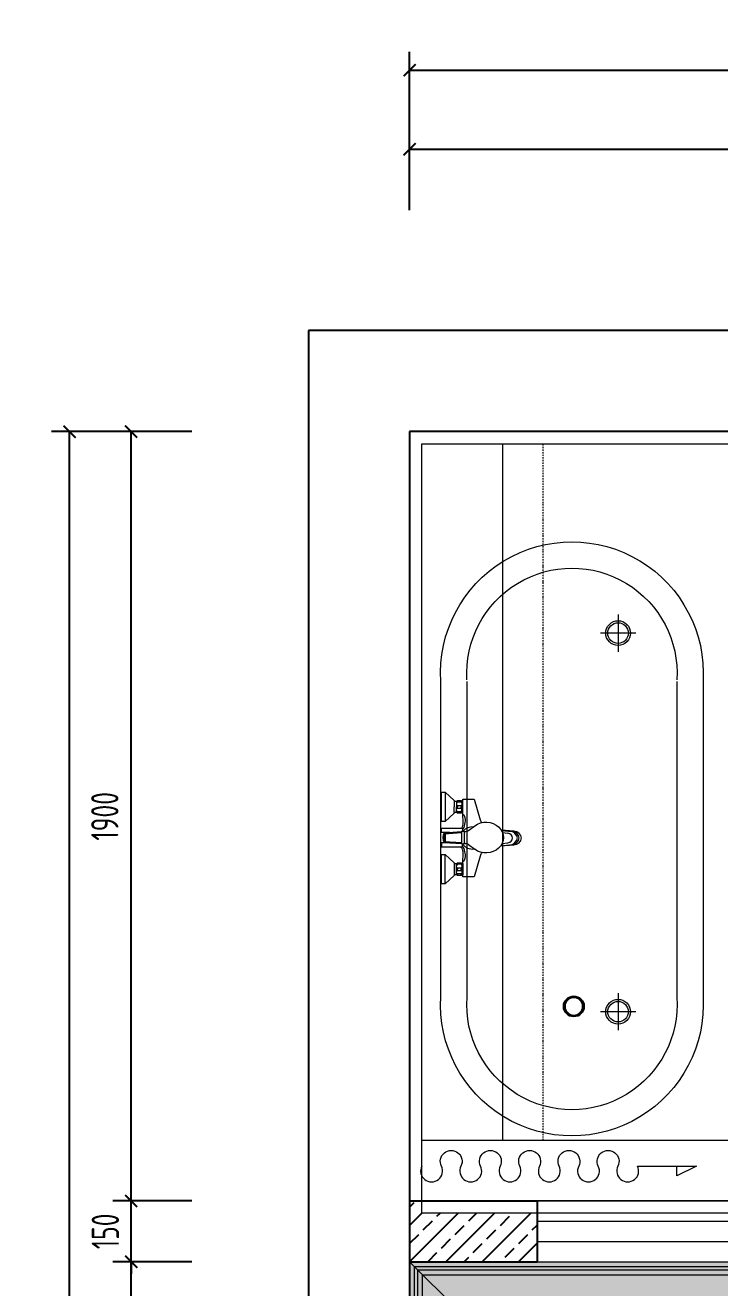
# Model space of a CAD drawing. Header units: millimetres. Extents: x 3162 to 221128, y -144913 to 11496.
# Drawn here: x 14645 to 16361, y -136544 to -133426 of the extents above; entities that cross this region are included whole.
import ezdxf

# ---------------------------------------------------------------- set-up
doc = ezdxf.new("R2010")
doc.units = ezdxf.units.MM
doc.header["$LTSCALE"] = 10
for name, pattern in [('CENTER', [50.8, 31.75, -6.35, 6.35, -6.35]), ('DASHDOT2', [12.7, 6.35, -3.175, 0, -3.175]), ('HIDDEN', [9.525, 6.35, -3.175])]:
    doc.linetypes.add(name, pattern=pattern)
doc.layers.get('Defpoints').update_dxf_attribs({"color": 250})
for name, color, linetype, lineweight in [('FC-Dimensions', 44, 'Continuous', 0), ('FC-Material【地坪分割线】', 138, 'Continuous', 0), ('FF-Complete【墙体完成线】', 6, 'Continuous', 0), ('FF-Curtain【平面窗帘】', 32, 'Continuous', 0), ('FF-FIXT【洁具】', 31, 'Continuous', 0), ('FF-Win【窗】', 132, 'Continuous', 0), ('RC-Lamplight【灯带】', 205, 'DASHDOT2', 0), ('RC-Lamps【天花灯具】', 2, 'Continuous', 0), ('RC-Modelling【天花造型】', 30, 'Continuous', 0)]:
    doc.layers.add(name, color=color, linetype=linetype, lineweight=lineweight)
for name, color, linetype in [('SYMBOL【符号】', 136, 'Continuous'), ('WALL', 7, 'Continuous'), ('WALL_NEW【新建墙体】', 4, 'Continuous')]:
    doc.layers.add(name, color=color, linetype=linetype)
doc.styles.add('尺寸标注', font='ARCHS.SHX', dxfattribs={"width": 0.8})
doc.dimstyles.new('海龙1：30', dxfattribs={"dimscale": 30, "dimtxt": 2.25, "dimasz": 1, "dimexe": 1.5, "dimexo": 1, "dimgap": 1, "dimtad": 1, "dimdec": 0, "dimrnd": 5, "dimdsep": 46, "dimtxsty": '尺寸标注', "dimblk": 'ARCHTICK', "dimblk1": 'ARCHTICK', "dimblk2": 'ARCHTICK', "dimcen": 1, "dimclrd": 44, "dimclre": 44, "dimclrt": 2, "dimadec": 0, "dimazin": 0, "dimtfac": 1, "dimtdec": 0, "dimtix": 1, "dimtmove": 2, "dimatfit": 3, "dimldrblk": 'hl_arrow2', "dimfxl": 5, "dimfxlon": 1, "dimarcsym": 0})

# ---------------------------------------------------------------- blocks, each defined once
blk = doc.blocks.new('卫_成品浴缸03')
for p, q in [((-324, 1122.3), (-324, 344.7)), ((324, 344.7), (324, 1122.3))]:
    blk.add_line(p, q)
at = {"color": 8}
for p, q in [((-259.2, 1122.3), (-259.2, 342.5)), ((259.2, 342.5), (259.2, 1122.3)), ((313.4, 848.6), (290.9, 828.6)), ((322.4, 848.6), (313.4, 848.6)), ((313.4, 848.6), (313.4, 776.7)), ((322.4, 776.7), (322.4, 848.6)), ((241.4, 831.6), (226.7, 780.7)), ((269.5, 831.6), (241.4, 831.6)), ((269.5, 826.6), (269.5, 831.6)), ((271.7, 826.6), (269.5, 826.6)), ((269.5, 798.7), (269.5, 826.6)), ((274, 828.6), (271.7, 826.6)), ((271.7, 826.6), (271.7, 812.7)), ((274, 824.6), (271.7, 822.6)), ((274, 815.7), (271.7, 817.7)), ((271.7, 798.7), (271.7, 812.7)), ((283, 828.6), (274, 828.6)), ((274, 828.6), (274, 824.6)), ((274, 824.6), (283, 824.6)), ((274, 815.7), (274, 812.7)), ((283, 815.7), (274, 815.7)), ((274, 809.7), (274, 812.7)), ((285.2, 826.6), (283, 828.6)), ((283, 824.6), (283, 828.6)), ((283, 824.6), (285.2, 821.6)), ((285.2, 817.7), (283, 815.7)), ((283, 815.7), (283, 812.7)), ((283, 809.7), (283, 812.7)), ((290.9, 826.6), (285.2, 826.6)), ((285.2, 826.6), (285.2, 812.7)), ((285.2, 798.7), (285.2, 812.7)), ((290.9, 828.6), (290.9, 826.6)), ((290.9, 826.6), (290.9, 812.7)), ((290.9, 798.7), (290.9, 812.7)), ((269.5, 787.7), (269.5, 798.7)), ((269.5, 798.7), (271.7, 798.7)), ((274, 809.7), (271.7, 807.7)), ((274, 800.7), (271.7, 802.7)), ((271.7, 798.7), (274, 796.7)), ((283, 809.7), (274, 809.7)), ((274, 796.7), (274, 800.7)), ((274, 800.7), (283, 800.7)), ((274, 796.7), (283, 796.7)), ((285.2, 807.7), (283, 809.7)), ((283, 800.7), (285.2, 803.7)), ((283, 800.7), (283, 796.7)), ((283, 796.7), (285.2, 798.7)), ((285.2, 798.7), (290.9, 798.7)), ((290.9, 798.7), (290.9, 796.7)), ((290.9, 796.7), (313.4, 776.7)), ((143.5, 752.7), (174.9, 755.4)), ((174.4, 754.6), (148, 751.7)), ((171.8, 749.4), (158.1, 747.7)), ((255.4, 753.9), (239.9, 765.6)), ((266.1, 751.7), (262, 751.7)), ((266.1, 751.7), (266.1, 721.8)), ((322.4, 759.7), (270.6, 759.7)), ((270.6, 759.7), (270.6, 752.6)), ((315.5, 746.2), (272.8, 749.2)), ((315.6, 748.7), (272.9, 751.7)), ((272.9, 751.7), (272.9, 721.8)), ((301.4, 749.7), (322.4, 749.7)), ((313.4, 776.7), (322.4, 776.7)), ((313.4, 748.7), (313.4, 724.6)), ((315.6, 748.7), (315.6, 724.8)), ((322.4, 749.7), (322.4, 759.7)), ((176.3, 716), (143.5, 718.8)), ((175.8, 716.8), (148, 719.8)), ((172.7, 722), (158.1, 723.8)), ((255.4, 719.6), (239.9, 707.9)), ((266.1, 721.8), (262, 721.8)), ((270.6, 713.8), (270.6, 720.9)), ((315.5, 727.3), (272.8, 724.3)), ((315.6, 724.8), (272.9, 721.8)), ((301.4, 723.8), (322.4, 723.8)), ((322.4, 723.8), (322.4, 713.8)), ((226.7, 690.8), (241.4, 639.9)), ((322.4, 713.8), (270.6, 713.8)), ((313.4, 694.8), (290.9, 674.8)), ((313.4, 622.9), (313.4, 694.8)), ((322.4, 694.8), (313.4, 694.8)), ((322.4, 622.9), (322.4, 694.8)), ((269.5, 672.8), (269.5, 683.8)), ((269.5, 672.8), (269.5, 644.9)), ((271.7, 672.8), (269.5, 672.8)), ((274, 674.8), (271.7, 672.8)), ((271.7, 672.8), (271.7, 644.9)), ((274, 670.8), (271.7, 668.8)), ((274, 661.8), (271.7, 663.8)), ((274, 655.9), (271.7, 653.9)), ((274, 674.8), (274, 670.8)), ((283, 674.8), (274, 674.8)), ((274, 670.8), (283, 670.8)), ((283, 661.8), (274, 661.8)), ((274, 661.8), (274, 658.8)), ((274, 655.9), (274, 658.8)), ((283, 655.9), (274, 655.9)), ((283, 670.8), (283, 674.8)), ((285.2, 672.8), (283, 674.8)), ((283, 670.8), (285.2, 667.8)), ((285.2, 663.8), (283, 661.8)), ((283, 661.8), (283, 658.8)), ((283, 655.9), (283, 658.8)), ((285.2, 653.9), (283, 655.9)), ((285.2, 644.9), (285.2, 672.8)), ((290.9, 672.8), (285.2, 672.8)), ((290.9, 674.8), (290.9, 672.8)), ((290.9, 672.8), (290.9, 644.9)), ((241.4, 639.9), (269.5, 639.9)), ((269.5, 639.9), (269.5, 644.9)), ((269.5, 644.9), (271.7, 644.9)), ((274, 646.9), (271.7, 648.9)), ((271.7, 644.9), (274, 642.9)), ((274, 642.9), (274, 646.9)), ((274, 646.9), (283, 646.9)), ((274, 642.9), (283, 642.9)), ((283, 646.9), (285.2, 649.9)), ((283, 646.9), (283, 642.9)), ((283, 642.9), (285.2, 644.9)), ((285.2, 644.9), (290.9, 644.9)), ((290.9, 644.9), (290.9, 642.9)), ((290.9, 642.9), (313.4, 622.9)), ((313.4, 622.9), (322.4, 622.9))]:
    blk.add_line(p, q, dxfattribs=at)
blk.add_circle((-4.7, 319.9), 21.5, dxfattribs=at)
for centre, start, end in [((0, 1142.4), 356.4617, 183.5383), ((0, 324.6), 176.4617, 3.5383)]:
    blk.add_arc(centre, 324.6, start, end)
for centre, start, end in [((0, 1142.4), 356.4617, 183.5383), ((0, 324.6), 176.0449, 3.9551)]:
    blk.add_arc(centre, 259.8, start, end, dxfattribs=at)
at = {"color": 8, "extrusion": (0, 0, -1)}
for centre, major_axis, start_param, end_param in [((191.4, 788.7), (36.4, 0), 0.249587, 0.494131), ((315.7, 778.6), (-52.5, 0), -0.53621, 0.153708), ((277.2, 783.9), (-13.5, 0), 0.153708, 0.963491), ((323.3, 777.7), (55, 0), 2.85166, 3.34824), ((145.5, 733.9), (-21.3, 0), 0.095859, 1.474937), ((150.5, 733.5), (20.7, 0), 3.263435, 4.590547), ((158.3, 732.4), (24.1, 0), 3.29971, 4.270477), ((244.8, 736.1), (-30.3, 0), 1.52385, 2.478053), ((262, 760.7), (-10.1, 0), 4.712389, 5.418301), ((283.8, 767.2), (13.8, 0), 2.483395, 2.85166), ((290.3, 736.8), (-28.7, 0), 2.651635, 3.63155), ((145.5, 737.6), (-21.3, 0), -1.474937, -0.095859), ((150.5, 738), (20.7, 0), 1.692639, 3.01975), ((158.3, 739.1), (-24.1, 0), -1.128884, -0.158118), ((159.8, 736.3), (-13, 0), -0.048768, 1.438245), ((159.8, 735.2), (-13, 0), -1.438245, 0.048768), ((244.8, 735.4), (30.3, 0), 0.57261, 1.697033), ((262, 712.8), (10.1, 0), 4.006477, 4.712389), ((191.4, 682.8), (-36.4, 0), 2.585488, 2.892006), ((315.7, 693), (52.5, 0), 2.987885, 3.677803), ((323.3, 693.8), (-55, 0), -0.206647, 0.289932), ((283.8, 704.3), (13.8, 0), 3.431525, 4.027665), ((277.2, 687.6), (-13.5, 0), -0.963491, -0.153708)]:
    blk.add_ellipse(centre, major_axis=major_axis, ratio=0.887779, start_param=start_param, end_param=end_param, dxfattribs=at)
at = {"color": 8}
for centre, major_axis, start_param, end_param in [((212.1, 736.8), (-42.8, 0), 4.006477, 8.559894), ((269.5, 747.7), (-5.63, 0), 4.068888, 5.35589), ((269.5, 725.8), (-5.63, 0), 0.927295, 2.214297)]:
    blk.add_ellipse(centre, major_axis=major_axis, ratio=0.887779, start_param=start_param, end_param=end_param, dxfattribs=at)
blk = doc.blocks.new('_ArchTick')
at = {"color": 2, "linetype": 'ByBlock', "const_width": 0.15}
blk.add_lwpolyline([(-0.5, -0.5), (0.5, 0.5)], dxfattribs=at)
blk = doc.blocks.new('*D1482')
at = {"layer": 'Defpoints', "color": 0, "transparency": 16777216}
for p in [(14906.6, -136479.9), (15086.6, -136479.9), (15086.6, -140679.9)]:
    blk.add_point(p, dxfattribs=at)
at = {"layer": 'FC-Dimensions', "color": 44, "lineweight": -2, "transparency": 16777216}
for p, q in [((15056.6, -136479.9), (14861.6, -136479.9)), ((14906.6, -140679.9), (14906.6, -136479.9)), ((15056.6, -140679.9), (14861.6, -140679.9))]:
    blk.add_line(p, q, dxfattribs=at)
at = {"layer": 'FC-Dimensions', "color": 44, "lineweight": -2, "transparency": 16777216, "xscale": 30, "yscale": 30, "zscale": 30}
for p, rotation in [((14906.6, -136479.9), 90), ((14906.6, -140679.9), 270)]:
    blk.add_blockref('_ArchTick', p, dxfattribs=dict(at, rotation=rotation))
at = {"layer": 'FC-Dimensions', "color": 2, "transparency": 16777216, "insert": (14840, -138579.9), "char_height": 67.5, "attachment_point": 5, "rotation": 90, "style": '尺寸标注'}
blk.add_mtext('4200', dxfattribs=at)
blk = doc.blocks.new('hl_arrow2')
at = {"color": 2}
blk.add_line((-0.22, 0), (-1, 0), dxfattribs=at)
blk.add_lwpolyline([(-0.22, 0), (-0.86, -0.69), (-0.65, -0.86), (0, 0), (-0.65, 0.86), (-0.86, 0.69)], close=True, dxfattribs=at)
for points in [[(-0.86, 0.69), (-0.65, 0.86), (-0.22, 0), (0, 0)], [(-0.86, -0.69), (-0.65, -0.86), (-0.22, 0), (0, 0)]]:
    blk.add_solid(points, dxfattribs=at)
blk = doc.blocks.new('*D1483')
at = {"layer": 'Defpoints', "color": 0, "transparency": 16777216}
for p in [(14906.6, -136329.9), (15086.6, -136329.9), (15086.6, -136479.9)]:
    blk.add_point(p, dxfattribs=at)
at = {"layer": 'FC-Dimensions', "color": 44, "lineweight": -2, "transparency": 16777216}
for p, q in [((14906.6, -136329.9), (14906.6, -136299.9)), ((15056.6, -136329.9), (14861.6, -136329.9)), ((14906.6, -136479.9), (14906.6, -136329.9)), ((15056.6, -136479.9), (14861.6, -136479.9)), ((14906.6, -136479.9), (14906.6, -136509.9))]:
    blk.add_line(p, q, dxfattribs=at)
at = {"layer": 'FC-Dimensions', "color": 44, "lineweight": -2, "transparency": 16777216, "xscale": 30, "yscale": 30, "zscale": 30}
for p, rotation in [((14906.6, -136329.9), 270), ((14906.6, -136479.9), 90)]:
    blk.add_blockref('_ArchTick', p, dxfattribs=dict(at, rotation=rotation))
at = {"layer": 'FC-Dimensions', "color": 2, "transparency": 16777216, "insert": (14842.9, -136404.9), "char_height": 67.5, "attachment_point": 5, "rotation": 90, "style": '尺寸标注'}
blk.add_mtext('150', dxfattribs=at)
blk = doc.blocks.new('*D1484')
at = {"layer": 'Defpoints', "color": 0, "transparency": 16777216}
for p in [(14906.6, -134429.9), (15086.6, -134429.9), (15086.6, -136329.9)]:
    blk.add_point(p, dxfattribs=at)
at = {"layer": 'FC-Dimensions', "color": 44, "lineweight": -2, "transparency": 16777216}
for p, q in [((15056.6, -134429.9), (14861.6, -134429.9)), ((14906.6, -136329.9), (14906.6, -134429.9)), ((15056.6, -136329.9), (14861.6, -136329.9))]:
    blk.add_line(p, q, dxfattribs=at)
at = {"layer": 'FC-Dimensions', "color": 44, "lineweight": -2, "transparency": 16777216, "xscale": 30, "yscale": 30, "zscale": 30}
for p, rotation in [((14906.6, -134429.9), 90), ((14906.6, -136329.9), 270)]:
    blk.add_blockref('_ArchTick', p, dxfattribs=dict(at, rotation=rotation))
at = {"layer": 'FC-Dimensions', "color": 2, "transparency": 16777216, "insert": (14841.5, -135379.9), "char_height": 67.5, "attachment_point": 5, "rotation": 90, "style": '尺寸标注'}
blk.add_mtext('1900', dxfattribs=at)
blk = doc.blocks.new('*D1485')
at = {"layer": 'Defpoints', "color": 0, "transparency": 16777216}
for p in [(19064.5, -133732.7), (15594.5, -133912.7), (19064.5, -133912.7)]:
    blk.add_point(p, dxfattribs=at)
at = {"layer": 'FC-Dimensions', "color": 44, "lineweight": -2, "transparency": 16777216}
for p, q in [((15594.5, -133882.7), (15594.5, -133687.7)), ((19064.5, -133882.7), (19064.5, -133687.7)), ((15594.5, -133732.7), (19064.5, -133732.7))]:
    blk.add_line(p, q, dxfattribs=at)
at = {"layer": 'FC-Dimensions', "color": 44, "lineweight": -2, "transparency": 16777216, "xscale": 30, "yscale": 30, "zscale": 30, "rotation": 180}
blk.add_blockref('_ArchTick', (15594.5, -133732.7), dxfattribs=at)
at = {"layer": 'FC-Dimensions', "color": 44, "lineweight": -2, "transparency": 16777216, "xscale": 30, "yscale": 30, "zscale": 30}
blk.add_blockref('_ArchTick', (19064.5, -133732.7), dxfattribs=at)
at = {"layer": 'FC-Dimensions', "color": 2, "transparency": 16777216, "insert": (17329.5, -133666.1), "char_height": 67.5, "attachment_point": 5, "style": '尺寸标注'}
blk.add_mtext('3470', dxfattribs=at)
blk = doc.blocks.new('*D1491')
at = {"layer": 'Defpoints', "color": 0, "transparency": 16777216}
for p in [(14754.4, -134429.9), (14934.4, -134429.9), (14934.4, -140679.9)]:
    blk.add_point(p, dxfattribs=at)
at = {"layer": 'FC-Dimensions', "color": 44, "lineweight": -2, "transparency": 16777216}
for p, q in [((14904.4, -134429.9), (14709.4, -134429.9)), ((14754.4, -140679.9), (14754.4, -134429.9)), ((14904.4, -140679.9), (14709.4, -140679.9))]:
    blk.add_line(p, q, dxfattribs=at)
at = {"layer": 'FC-Dimensions', "color": 44, "lineweight": -2, "transparency": 16777216, "xscale": 30, "yscale": 30, "zscale": 30}
for p, rotation in [((14754.4, -134429.9), 90), ((14754.4, -140679.9), 270)]:
    blk.add_blockref('_ArchTick', p, dxfattribs=dict(at, rotation=rotation))
at = {"layer": 'FC-Dimensions', "color": 2, "transparency": 16777216, "insert": (14689.2, -137554.9), "char_height": 67.5, "attachment_point": 5, "rotation": 90, "style": '尺寸标注'}
blk.add_mtext('6250', dxfattribs=at)
blk = doc.blocks.new('*D1492')
at = {"layer": 'Defpoints', "color": 0, "transparency": 16777216}
for p in [(21834.5, -133537.1), (15594.5, -133717.1), (21834.5, -133717.1)]:
    blk.add_point(p, dxfattribs=at)
at = {"layer": 'FC-Dimensions', "color": 44, "lineweight": -2, "transparency": 16777216}
for p, q in [((15594.5, -133687.1), (15594.5, -133492.1)), ((21834.5, -133687.1), (21834.5, -133492.1)), ((15594.5, -133537.1), (21834.5, -133537.1))]:
    blk.add_line(p, q, dxfattribs=at)
at = {"layer": 'FC-Dimensions', "color": 44, "lineweight": -2, "transparency": 16777216, "xscale": 30, "yscale": 30, "zscale": 30, "rotation": 180}
blk.add_blockref('_ArchTick', (15594.5, -133537.1), dxfattribs=at)
at = {"layer": 'FC-Dimensions', "color": 44, "lineweight": -2, "transparency": 16777216, "xscale": 30, "yscale": 30, "zscale": 30}
blk.add_blockref('_ArchTick', (21834.5, -133537.1), dxfattribs=at)
at = {"layer": 'FC-Dimensions', "color": 2, "transparency": 16777216, "insert": (18714.5, -133470.6), "char_height": 67.5, "attachment_point": 5, "style": '尺寸标注'}
blk.add_mtext('6240', dxfattribs=at)
blk = doc.blocks.new('hlw_3_1200_150')
for p, q in [((-0.5, 0.0625), (0.5, 0.0625)), ((-0.5, -0.0625), (0.5, -0.0625))]:
    blk.add_line(p, q)
at = {"linetype": 'HIDDEN', "ltscale": 15}
for p, q in [((-0.5, 0.0208), (0.5, 0.0208)), ((-0.5, -0.0208), (0.5, -0.0208))]:
    blk.add_line(p, q, dxfattribs=at)
blk = doc.blocks.new('圆形筒灯')
at = {"color": 8, "linetype": 'CENTER'}
for p, q in [((0, 1.81), (0, -1.81)), ((1.72, 0), (-1.72, 0))]:
    blk.add_line(p, q, dxfattribs=at)
blk.add_ellipse((0, 0), major_axis=(-0.849, 0.849), ratio=1, start_param=2.35586823723317, end_param=8.639053544412757)
at = {"color": 8}
blk.add_ellipse((0, 0), major_axis=(0.707, 0.707), ratio=1, start_param=5.498714316925569, end_param=11.78189962410515, dxfattribs=at)

msp = doc.modelspace()

# ---------------------------------------------------------------- hatches: boundary and pattern name
at = {"layer": 'FC-Material【地坪分割线】'}
h = msp.add_hatch(dxfattribs=at)
h.set_pattern_fill('地毯', color=8, scale=300, style=0, pattern_type=2)
h.set_pattern_definition([(0, (15810.5, -140335.87), (132, 228), [12, -201, 9, -87, 18, -213]), (10, (15753.5, -140212.87), (80.676, 285.344), [21, -51, 27, -159, 15, -198]), (20, (15723.5, -140308.87), (133.471, 220.9763), [24, -165, 21, -123, 15, -96]), (30, (15810.5, -140326.87), (-21.969, 254.052), [15, -99, 12, -147, 9, -195]), (40, (15726.5, -140260.87), (33.836, 216.3704), [12, -132, 9, -84, 24, -153]), (50, (15771.5, -140368.87), (-80.248, 235.7335), [6, -111, 15, -183, 18, -93]), (60, (15780.5, -140347.87), (-99.473, 223.7077), [15, -123, 6, -144, 12, -111]), (70, (15747.5, -140383.87), (-109.8923, 215.587), [9, -57, 18, -96, 12, -132]), (80, (15762.5, -140206.87), (-208.5653, 164.7195), [21, -132, 9, -156, 18, -147]), (90, (15780.5, -140335.87), (-264, 111), [18, -93, 12, -183, 6, -186]), (100, (15732.5, -140242.87), (-247.9715, 145.1453), [21, -117, 18, -96, 21, -219]), (110, (15711.5, -140413.87), (-240.4403, 81.691), [24, -78, 12, -159, 18, -174]), (120, (15630.5, -140377.87), (-286.65, 28.492), [15, -201, 18, -93, 21, -123]), (130, (15696.5, -140443.87), (-279.1078, 71.266), [9, -66, 12, -129, 24, -168]), (140, (15606.5, -140203.87), (-220.597, -34.2057), [18, -108, 21, -93, 12, -126]), (150, (15855.5, -140461.87), (-204.825, -120.7673), [12, -84, 24, -186, 21, -171]), (160, (15657.5, -140293.87), (-237.901, -162.429), [18, -126, 15, -114, 12, -183]), (170, (15675.5, -140365.87), (-215.644, -169.123), [27, -99, 18, -135, 24, -132])])
h.paths.add_polyline_path([(20044.5, -136479.9), (19844.5, -136479.9), (18944.5, -136479.9), (17109.5, -136479.9), (15909.5, -136479.9), (15594.5, -136479.9), (15594.5, -140479.9), (21834.5, -140479.9), (21834.5, -134679.9), (21184.5, -134679.9), (20284.5, -134679.9), (20044.5, -134679.9)])
at = {"layer": 'WALL_NEW【新建墙体】'}
h = msp.add_hatch(dxfattribs=at)
h.set_pattern_fill('ANSI33', color=8, scale=10, style=0)
h.set_pattern_definition([(45, (15594.506, -136479.91), (-44.9013, 44.9013), []), (45, (15639.41, -136479.91), (-44.9013, 44.9013), [31.75, -15.875])])
h.paths.add_polyline_path([(15909.5, -136359.9), (15624.5, -136359.9), (15624.5, -136329.9), (15594.5, -136329.9), (15594.5, -136479.9), (15909.5, -136479.9)])
h.paths.add_polyline_path([(17644.5, -136359.9), (17574.5, -136359.9), (17574.5, -136329.9), (17544.5, -136329.9), (17544.5, -136229.9), (17424.5, -136229.9), (17424.5, -136359.9), (17109.5, -136359.9), (17109.5, -136479.9), (17644.5, -136479.9)])
h.paths.add_polyline_path([(17544.5, -134429.9), (17394.5, -134429.9), (17394.5, -134459.9), (17424.5, -134459.9), (17424.5, -135429.9), (17544.5, -135429.9)])
h.paths.add_polyline_path([(18864.5, -134709.9), (18894.5, -134709.9), (18894.5, -134429.9), (18744.5, -134429.9), (18744.5, -135429.9), (18864.5, -135429.9)])
h.paths.add_polyline_path([(19794.5, -134599.9), (19064.5, -134599.9), (19064.5, -134429.9), (18894.5, -134429.9), (18894.5, -134679.9), (19794.5, -134679.9)])
h.paths.add_polyline_path([(20044.5, -134679.9), (19894.5, -134679.9), (19894.5, -134709.9), (19924.5, -134709.9), (19924.5, -136359.9), (19844.5, -136359.9), (19844.5, -136479.9), (20044.5, -136479.9)])
h.paths.add_polyline_path([(18944.5, -136359.9), (18864.5, -136359.9), (18864.5, -136229.9), (18744.5, -136229.9), (18744.5, -136329.9), (18714.5, -136329.9), (18714.5, -136359.9), (18644.5, -136359.9), (18644.5, -136479.9), (18944.5, -136479.9)])

# ---------------------------------------------------------------- linework, layer by layer
at = {"layer": 'FF-Complete【墙体完成线】'}
msp.add_lwpolyline([(15624.5, -134459.9), (17424.5, -134459.9), (17424.5, -136359.9), (15624.5, -136359.9)], close=True, dxfattribs=at)
at = {"layer": 'FF-Curtain【平面窗帘】'}
msp.add_lwpolyline([(15624.5, -136243.9, 1.6), (15673, -136243.9, -1.6), (15721.4, -136243.9, 1.6), (15769.9, -136243.9, -1.6), (15818.4, -136243.9, 1.6), (15866.8, -136243.9, -1.6), (15915.3, -136243.9, 1.6), (15963.8, -136243.9, -1.6), (16012.2, -136243.9, 1.6), (16060.7, -136243.9, -1.6), (16109.2, -136243.9, 1.6), (16157.6, -136243.9), (16206.1, -136243.9), (16254.5, -136243.9), (16303, -136243.9), (16254.5, -136268.1), (16254.5, -136243.9)], format="xyb", dxfattribs=at)
at = {"layer": 'FF-FIXT【洁具】'}
msp.add_lwpolyline([(15594.5, -134429.9), (16394.5, -134429.9), (16394.5, -136329.9), (15594.5, -136329.9)], close=True, dxfattribs=at)
at = {"layer": 'RC-Lamplight【灯带】', "ltscale": 0.05}
msp.add_line((15924.5, -136179.9), (15924.5, -134459.9), dxfattribs=at)
at = {"layer": 'RC-Modelling【天花造型】'}
for p, q in [((15824.5, -136179.9), (15824.5, -134459.9)), ((15624.5, -136179.9), (17394.5, -136179.9))]:
    msp.add_line(p, q, dxfattribs=at)
at = {"layer": 'RC-Modelling【天花造型】', "color": 8}
msp.add_line((15594.5, -136479.9), (15714.5, -136599.9), dxfattribs=at)
at = {"layer": 'RC-Modelling【天花造型】'}
for points in [[(15624.5, -134459.9), (17394.5, -134459.9), (17394.5, -136329.9), (15624.5, -136329.9)], [(15594.5, -136479.9), (21834.5, -136479.9), (21834.5, -140479.9), (15594.5, -140479.9)]]:
    msp.add_lwpolyline(points, close=True, dxfattribs=at)
at = {"layer": 'RC-Modelling【天花造型】', "color": 8}
for points in [[(15606.5, -136491.9), (21822.5, -136491.9), (21822.5, -140467.9), (15606.5, -140467.9)], [(15614.5, -136499.9), (21814.5, -136499.9), (21814.5, -140459.9), (15614.5, -140459.9)], [(15626.5, -136511.9), (21802.5, -136511.9), (21802.5, -140447.9), (15626.5, -140447.9)]]:
    msp.add_lwpolyline(points, close=True, dxfattribs=at)
at = {"layer": 'SYMBOL【符号】'}
msp.add_circle((16000.2, -135849.2), 25, dxfattribs=at)
at = {"layer": 'WALL'}
for p, q in [((15344.5, -134179.9), (15344.5, -140929.9)), ((19064.5, -134179.9), (15344.5, -134179.9)), ((15594.5, -134429.9), (15594.5, -140679.9)), ((19064.5, -134429.9), (15594.5, -134429.9))]:
    msp.add_line(p, q, dxfattribs=at)
at = {"layer": 'WALL_NEW【新建墙体】'}
for p, q in [((15594.5, -136329.9), (15909.5, -136329.9)), ((15594.5, -136329.9), (15594.5, -136479.9)), ((15909.5, -136329.9), (15909.5, -136479.9)), ((15594.5, -136479.9), (15909.5, -136479.9))]:
    msp.add_line(p, q, dxfattribs=at)

# ---------------------------------------------------------------- block references
at = {"layer": 'FF-FIXT【洁具】', "xscale": -1}
msp.add_blockref('卫_成品浴缸03', (15995.5, -136169.2), dxfattribs=at)
at = {"layer": 'FF-Win【窗】', "xscale": 1200, "yscale": 1200, "zscale": 1200}
msp.add_blockref('hlw_3_1200_150', (16509.5, -136404.9), dxfattribs=at)
at = {"layer": 'RC-Lamps【天花灯具】', "xscale": 25.4, "yscale": 25.4, "zscale": 25.4}
for p in [(16109.5, -134927.4), (16109.5, -135862.4)]:
    msp.add_blockref('圆形筒灯', p, dxfattribs=at)

# ---------------------------------------------------------------- dimensions: what is measured, and where the dimension line sits
at = {"layer": 'FC-Dimensions'}
for base, p1, p2, picture, middle in [((21834.5, -133537.1), (15594.5, -133717.1), (21834.5, -133717.1), '*D1492', (18714.5, -133470.6)), ((19064.5, -133732.7), (15594.5, -133912.7), (19064.5, -133912.7), '*D1485', (17329.5, -133666.1))]:
    dim = msp.add_linear_dim(base=base, p1=p1, p2=p2, dimstyle='海龙1：30', dxfattribs=at)
    dim.commit()
    dim.dimension.update_dxf_attribs({"geometry": picture, "text_midpoint": middle})
for base, p1, p2, picture, middle in [((14754.4, -134429.9), (14934.4, -140679.9), (14934.4, -134429.9), '*D1491', (14689.2, -137554.9)), ((14906.6, -134429.9), (15086.6, -136329.9), (15086.6, -134429.9), '*D1484', (14841.5, -135379.9)), ((14906.6, -136329.9), (15086.6, -136479.9), (15086.6, -136329.9), '*D1483', (14842.9, -136404.9)), ((14906.6, -136479.9), (15086.6, -140679.9), (15086.6, -136479.9), '*D1482', (14840, -138579.9))]:
    dim = msp.add_linear_dim(base=base, p1=p1, p2=p2, angle=90, dimstyle='海龙1：30', dxfattribs=at)
    dim.commit()
    dim.dimension.update_dxf_attribs({"geometry": picture, "text_midpoint": middle})

doc.saveas('drawing.dxf')
